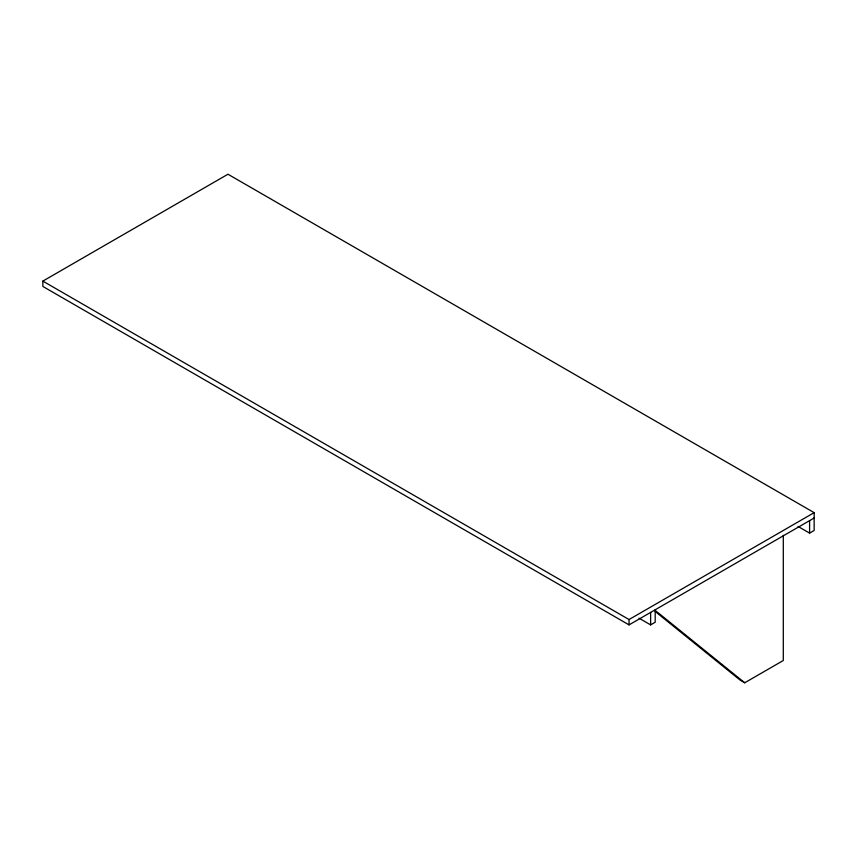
<?xml version="1.0" encoding="UTF-8"?>
<svg xmlns="http://www.w3.org/2000/svg" width="857" height="857" viewBox="0 0 857 857"><rect width="100%" height="100%" fill="white"/><g stroke="black" fill="none" stroke-linecap="round" stroke-linejoin="round"><path stroke-width="1.29" d="M814.15 518.003L629.038 624.882L42.85 286.442L42.85 281.107L227.962 174.228L814.15 512.657L814.15 530.472L809.597 533.108L798.049 526.434M42.85 281.107L629.038 619.536L814.15 512.657M639.054 618.186L650.634 624.882L655.187 622.246L655.187 609.777M655.166 611.437L740.105 680.094L744.733 682.772L783.298 660.501L783.298 535.304M655.648 610.762L744.733 682.772M809.597 520.638L809.597 533.108M650.634 612.412L650.634 624.882M629.038 619.536L629.038 624.882"/></g></svg>
